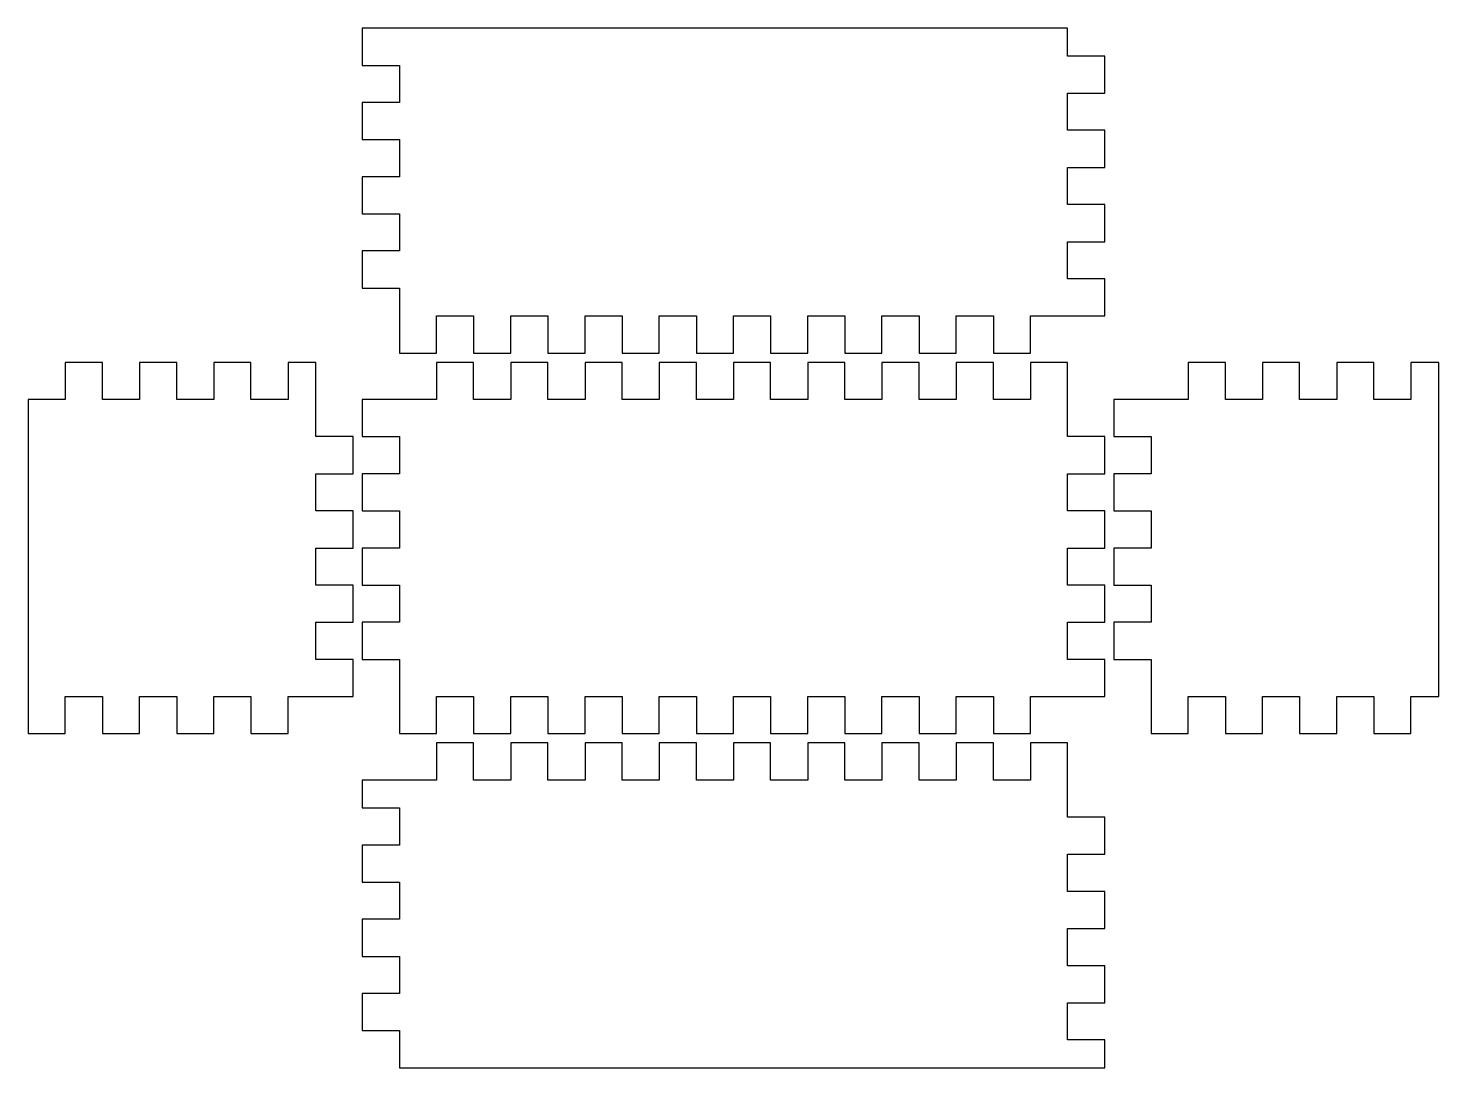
# Model space of a CAD drawing. Header units: metres. Extents: x -40 to 112, y -40 to 72.
import ezdxf

# ---------------------------------------------------------------- set-up
doc = ezdxf.new("R2010")
doc.units = ezdxf.units.M

msp = doc.modelspace()

# ---------------------------------------------------------------- linework, layer by layer
for p, q in [((72, 72), (-4, 72)), ((-4, 72), (-4, 68)), ((72, 69), (72, 72)), ((76, 69), (72, 69)), ((76, 65), (76, 69)), ((-4, 68), (0, 68)), ((0, 68), (0, 64)), ((0, 64), (-4, 64)), ((-4, 64), (-4, 60)), ((72, 61), (72, 65)), ((72, 65), (76, 65)), ((76, 61), (72, 61)), ((76, 57), (76, 61)), ((-4, 60), (0, 60)), ((0, 60), (0, 56)), ((72, 53), (72, 57)), ((72, 57), (76, 57)), ((0, 56), (-4, 56)), ((-4, 56), (-4, 52)), ((-4, 52), (0, 52)), ((0, 52), (0, 48)), ((76, 53), (72, 53)), ((76, 49), (76, 53)), ((72, 45), (72, 49)), ((72, 49), (76, 49)), ((0, 48), (-4, 48)), ((-4, 48), (-4, 44)), ((76, 45), (72, 45)), ((76, 41), (76, 45)), ((-4, 44), (0, 44)), ((0, 44), (0, 37)), ((4, 41), (8, 41)), ((4, 37), (4, 41)), ((8, 41), (8, 37)), ((12, 37), (12, 41)), ((12, 41), (16, 41)), ((16, 41), (16, 37)), ((20, 37), (20, 41)), ((20, 41), (24, 41)), ((24, 41), (24, 37)), ((28, 37), (28, 41)), ((28, 41), (32, 41)), ((32, 41), (32, 37)), ((36, 37), (36, 41)), ((36, 41), (40, 41)), ((40, 41), (40, 37)), ((44, 37), (44, 41)), ((44, 41), (48, 41)), ((48, 41), (48, 37)), ((52, 37), (52, 41)), ((52, 41), (56, 41)), ((56, 41), (56, 37)), ((60, 37), (60, 41)), ((60, 41), (64, 41)), ((64, 41), (64, 37)), ((68, 37), (68, 41)), ((68, 41), (76, 41)), ((0, 37), (4, 37)), ((8, 37), (12, 37)), ((16, 37), (20, 37)), ((24, 37), (28, 37)), ((32, 37), (36, 37)), ((40, 37), (44, 37)), ((48, 37), (52, 37)), ((56, 37), (60, 37)), ((64, 37), (68, 37)), ((-32, 36), (-36, 36)), ((-36, 36), (-36, 32)), ((-32, 32), (-32, 36)), ((-24, 36), (-28, 36)), ((-28, 36), (-28, 32)), ((-24, 32), (-24, 36)), ((-16, 36), (-20, 36)), ((-20, 36), (-20, 32)), ((-16, 32), (-16, 36)), ((-9, 36), (-12, 36)), ((-12, 36), (-12, 32)), ((-9, 28), (-9, 36)), ((8, 36), (4, 36)), ((4, 36), (4, 32)), ((8, 32), (8, 36)), ((16, 36), (12, 36)), ((12, 36), (12, 32)), ((16, 32), (16, 36)), ((24, 36), (20, 36)), ((20, 36), (20, 32)), ((24, 32), (24, 36)), ((32, 36), (28, 36)), ((28, 36), (28, 32)), ((32, 32), (32, 36)), ((40, 36), (36, 36)), ((36, 36), (36, 32)), ((40, 32), (40, 36)), ((48, 36), (44, 36)), ((44, 36), (44, 32)), ((48, 32), (48, 36)), ((56, 36), (52, 36)), ((52, 36), (52, 32)), ((56, 32), (56, 36)), ((64, 36), (60, 36)), ((60, 36), (60, 32)), ((64, 32), (64, 36)), ((72, 36), (68, 36)), ((68, 36), (68, 32)), ((72, 28), (72, 36)), ((89, 36), (85, 36)), ((85, 36), (85, 32)), ((89, 32), (89, 36)), ((97, 36), (93, 36)), ((93, 36), (93, 32)), ((97, 32), (97, 36)), ((105, 36), (101, 36)), ((101, 36), (101, 32)), ((105, 32), (105, 36)), ((112, 36), (109, 36)), ((109, 36), (109, 32)), ((112, 0), (112, 36)), ((-36, 32), (-40, 32)), ((-40, 32), (-40, -4)), ((-28, 32), (-32, 32)), ((-20, 32), (-24, 32)), ((-12, 32), (-16, 32)), ((4, 32), (-4, 32)), ((-4, 32), (-4, 28)), ((12, 32), (8, 32)), ((20, 32), (16, 32)), ((28, 32), (24, 32)), ((36, 32), (32, 32)), ((44, 32), (40, 32)), ((52, 32), (48, 32)), ((60, 32), (56, 32)), ((68, 32), (64, 32)), ((85, 32), (77, 32)), ((77, 32), (77, 28)), ((93, 32), (89, 32)), ((101, 32), (97, 32)), ((109, 32), (105, 32)), ((-5, 28), (-9, 28)), ((-5, 24), (-5, 28)), ((-4, 28), (0, 28)), ((0, 28), (0, 24)), ((76, 28), (72, 28)), ((76, 24), (76, 28)), ((77, 28), (81, 28)), ((81, 28), (81, 24)), ((-9, 20), (-9, 24)), ((-9, 24), (-5, 24)), ((0, 24), (-4, 24)), ((-4, 24), (-4, 20)), ((72, 20), (72, 24)), ((72, 24), (76, 24)), ((81, 24), (77, 24)), ((77, 24), (77, 20)), ((-5, 20), (-9, 20)), ((-5, 16), (-5, 20)), ((-4, 20), (0, 20)), ((0, 20), (0, 16)), ((76, 20), (72, 20)), ((76, 16), (76, 20)), ((77, 20), (81, 20)), ((81, 20), (81, 16)), ((-9, 12), (-9, 16)), ((-9, 16), (-5, 16)), ((0, 16), (-4, 16)), ((-4, 16), (-4, 12)), ((72, 12), (72, 16)), ((72, 16), (76, 16)), ((81, 16), (77, 16)), ((77, 16), (77, 12)), ((-5, 12), (-9, 12)), ((-5, 8), (-5, 12)), ((-4, 12), (0, 12)), ((0, 12), (0, 8)), ((76, 12), (72, 12)), ((76, 8), (76, 12)), ((77, 12), (81, 12)), ((81, 12), (81, 8)), ((-9, 4), (-9, 8)), ((-9, 8), (-5, 8)), ((0, 8), (-4, 8)), ((-4, 8), (-4, 4)), ((72, 4), (72, 8)), ((72, 8), (76, 8)), ((81, 8), (77, 8)), ((77, 8), (77, 4)), ((-5, 4), (-9, 4)), ((-5, 0), (-5, 4)), ((-4, 4), (0, 4)), ((0, 4), (0, -4)), ((76, 4), (72, 4)), ((76, 0), (76, 4)), ((77, 4), (81, 4)), ((81, 4), (81, -4)), ((-36, 0), (-32, 0)), ((-36, -4), (-36, 0)), ((-32, 0), (-32, -4)), ((-28, -4), (-28, 0)), ((-28, 0), (-24, 0)), ((-24, 0), (-24, -4)), ((-20, -4), (-20, 0)), ((-20, 0), (-16, 0)), ((-16, 0), (-16, -4)), ((-12, -4), (-12, 0)), ((-12, 0), (-5, 0)), ((4, 0), (8, 0)), ((4, -4), (4, 0)), ((8, 0), (8, -4)), ((12, -4), (12, 0)), ((12, 0), (16, 0)), ((16, 0), (16, -4)), ((20, -4), (20, 0)), ((20, 0), (24, 0)), ((24, 0), (24, -4)), ((28, -4), (28, 0)), ((28, 0), (32, 0)), ((32, 0), (32, -4)), ((36, -4), (36, 0)), ((36, 0), (40, 0)), ((40, 0), (40, -4)), ((44, -4), (44, 0)), ((44, 0), (48, 0)), ((48, 0), (48, -4)), ((52, -4), (52, 0)), ((52, 0), (56, 0)), ((56, 0), (56, -4)), ((60, -4), (60, 0)), ((60, 0), (64, 0)), ((64, 0), (64, -4)), ((68, -4), (68, 0)), ((68, 0), (76, 0)), ((85, 0), (89, 0)), ((85, -4), (85, 0)), ((89, 0), (89, -4)), ((93, -4), (93, 0)), ((93, 0), (97, 0)), ((97, 0), (97, -4)), ((101, -4), (101, 0)), ((101, 0), (105, 0)), ((105, 0), (105, -4)), ((109, -4), (109, 0)), ((109, 0), (112, 0)), ((-40, -4), (-36, -4)), ((-32, -4), (-28, -4)), ((-24, -4), (-20, -4)), ((-16, -4), (-12, -4)), ((0, -4), (4, -4)), ((8, -4), (12, -4)), ((16, -4), (20, -4)), ((24, -4), (28, -4)), ((32, -4), (36, -4)), ((40, -4), (44, -4)), ((48, -4), (52, -4)), ((56, -4), (60, -4)), ((64, -4), (68, -4)), ((81, -4), (85, -4)), ((89, -4), (93, -4)), ((97, -4), (101, -4)), ((105, -4), (109, -4)), ((8, -5), (4, -5)), ((4, -5), (4, -9)), ((8, -9), (8, -5)), ((16, -5), (12, -5)), ((12, -5), (12, -9)), ((16, -9), (16, -5)), ((24, -5), (20, -5)), ((20, -5), (20, -9)), ((24, -9), (24, -5)), ((32, -5), (28, -5)), ((28, -5), (28, -9)), ((32, -9), (32, -5)), ((40, -5), (36, -5)), ((36, -5), (36, -9)), ((40, -9), (40, -5)), ((48, -5), (44, -5)), ((44, -5), (44, -9)), ((48, -9), (48, -5)), ((56, -5), (52, -5)), ((52, -5), (52, -9)), ((56, -9), (56, -5)), ((64, -5), (60, -5)), ((60, -5), (60, -9)), ((64, -9), (64, -5)), ((72, -5), (68, -5)), ((68, -5), (68, -9)), ((72, -13), (72, -5)), ((4, -9), (-4, -9)), ((-4, -9), (-4, -12)), ((12, -9), (8, -9)), ((20, -9), (16, -9)), ((28, -9), (24, -9)), ((36, -9), (32, -9)), ((44, -9), (40, -9)), ((52, -9), (48, -9)), ((60, -9), (56, -9)), ((68, -9), (64, -9)), ((-4, -12), (0, -12)), ((0, -12), (0, -16)), ((76, -13), (72, -13)), ((76, -17), (76, -13)), ((0, -16), (-4, -16)), ((-4, -16), (-4, -20)), ((72, -21), (72, -17)), ((72, -17), (76, -17)), ((-4, -20), (0, -20)), ((0, -20), (0, -24)), ((76, -21), (72, -21)), ((76, -25), (76, -21)), ((0, -24), (-4, -24)), ((-4, -24), (-4, -28)), ((72, -29), (72, -25)), ((72, -25), (76, -25)), ((-4, -28), (0, -28)), ((0, -28), (0, -32)), ((76, -29), (72, -29)), ((76, -33), (76, -29)), ((0, -32), (-4, -32)), ((-4, -32), (-4, -36)), ((72, -37), (72, -33)), ((72, -33), (76, -33)), ((-4, -36), (0, -36)), ((0, -36), (0, -40)), ((76, -37), (72, -37)), ((76, -40), (76, -37)), ((0, -40), (76, -40))]:
    msp.add_line(p, q)

doc.saveas('drawing.dxf')
